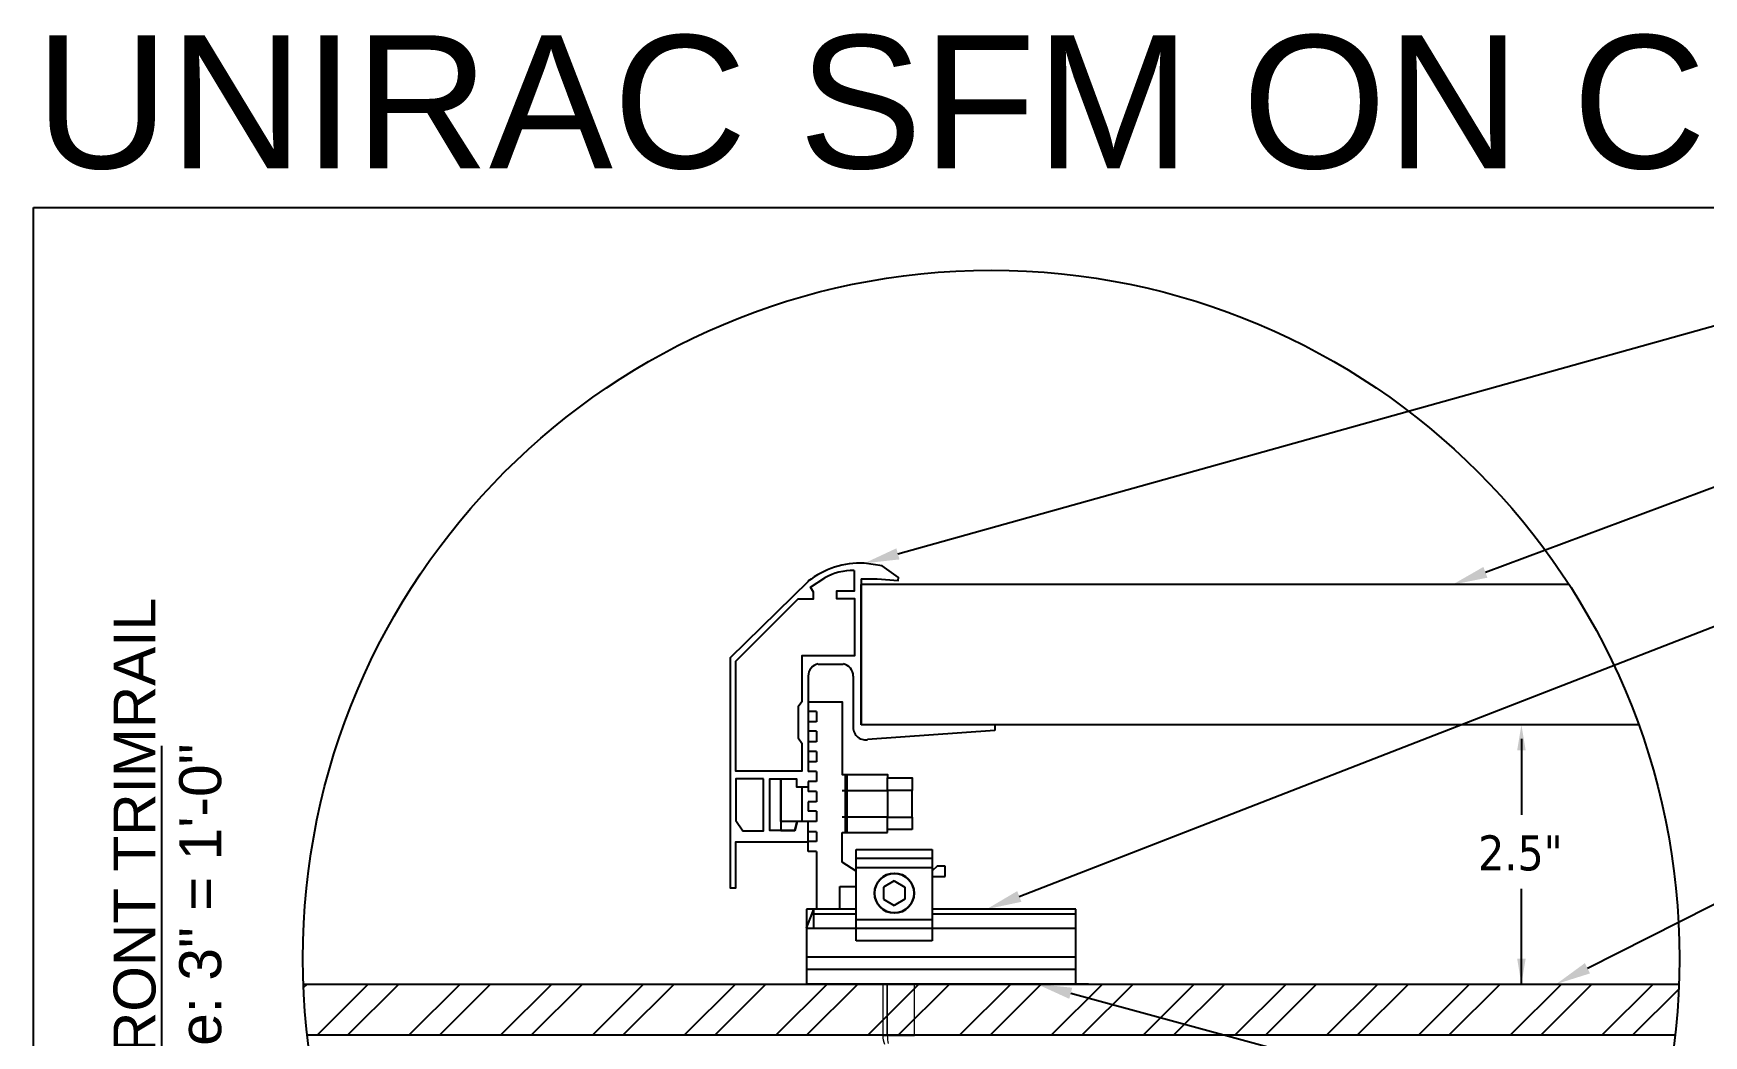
# Model space of a CAD drawing. Header units: inches. Extents: x 10 to 190, y 5 to 37.
# Drawn here: x 10.01 to 26.42, y 26.91 to 36.76 of the extents above; entities that cross this region are included whole.
import ezdxf
from ezdxf import colors
from ezdxf.entities.mleader import LeaderData, LeaderLine
from ezdxf.math import Vec2, Vec3

# ---------------------------------------------------------------- set-up
doc = ezdxf.new("R2010")
doc.units = ezdxf.units.IN
doc.header["$MEASUREMENT"] = 0
doc.styles.get("Standard").update_dxf_attribs({"font": 'arial.ttf'})
doc.styles.add('Tahoma', font='tahoma.ttf')

msp = doc.modelspace()

# ---------------------------------------------------------------- hatches: boundary and pattern name
at = {"true_color": 0x939598}
h = msp.add_hatch(dxfattribs=at)
h.set_pattern_fill('ANSI32', color=252, scale=1.7)
h.set_pattern_definition([(45, (30.5921, -3.07116), (-0.45078, 0.45078), []), (45, (30.8926, -3.07116), (-0.450781, 0.450781), [])])
h.paths.add_polyline_path([(26.174, 27.418), (12.662, 27.418, 0.018546), (12.699, 26.918), (26.137, 26.918, 0.018546)])

# ---------------------------------------------------------------- linework, layer by layer
for p, q in [((18.139, 31.4), (18.139, 29.964)), ((17.718, 30.562), (17.963, 30.562)), ((17.62, 30.444), (17.62, 29.505)), ((18.061, 30.444), (18.061, 29.955)), ((17.703, 30.094), (17.62, 30.094)), ((17.703, 30.094), (17.703, 29.994)), ((17.703, 29.994), (17.62, 29.994)), ((17.703, 29.902), (17.62, 29.902)), ((17.703, 29.902), (17.703, 29.797)), ((19.453, 29.91), (18.202, 29.819)), ((19.453, 29.964), (19.453, 29.91)), ((11.27, 23.491), (11.272, 29.759)), ((17.703, 29.797), (17.62, 29.797)), ((17.703, 29.703), (17.62, 29.703)), ((17.703, 29.703), (17.703, 29.601)), ((24.626, 29.827), (24.626, 29.081)), ((17.703, 29.601), (17.62, 29.601)), ((17.703, 29.505), (17.62, 29.505)), ((17.62, 29.407), (17.62, 29.31)), ((17.703, 29.407), (17.62, 29.407)), ((17.703, 29.505), (17.703, 29.407)), ((17.557, 29.357), (17.62, 29.357)), ((17.703, 29.31), (17.62, 29.31)), ((17.62, 29.209), (17.62, 29.115)), ((17.703, 29.209), (17.62, 29.209)), ((17.703, 29.31), (17.703, 29.209)), ((17.954, 29.319), (18.4, 29.319)), ((18.4, 29.319), (18.4, 29.058)), ((18.642, 29.058), (18.642, 29.319)), ((17.703, 29.115), (17.62, 29.115)), ((17.703, 29.115), (17.703, 29.015)), ((18.4, 29.058), (17.954, 29.058)), ((18.4, 28.906), (18.4, 29.058)), ((18.4, 29.058), (18.642, 29.058)), ((18.642, 29.058), (18.642, 28.938)), ((17.703, 29.015), (17.62, 29.015)), ((17.703, 28.915), (17.62, 28.915)), ((17.703, 28.915), (17.703, 28.819)), ((17.954, 28.906), (18.4, 28.906)), ((17.954, 28.616), (17.954, 28.906)), ((18.642, 28.938), (18.4, 28.938)), ((17.703, 28.819), (17.62, 28.819)), ((17.62, 28.72), (17.62, 28.814)), ((17.703, 28.72), (17.62, 28.72)), ((17.703, 28.72), (17.703, 28.154)), ((18.092, 27.842), (18.092, 28.74)), ((18.092, 28.74), (18.839, 28.74)), ((18.839, 28.74), (18.839, 27.842)), ((18.092, 28.526), (17.954, 28.616)), ((18.092, 28.656), (18.839, 28.656)), ((18.092, 28.564), (18.839, 28.564)), ((18.886, 28.577), (18.839, 28.532)), ((18.967, 28.577), (18.886, 28.577)), ((18.967, 28.476), (18.967, 28.577)), ((18.466, 28.433), (18.361, 28.369)), ((18.466, 28.433), (18.57, 28.369)), ((18.839, 28.476), (18.967, 28.476)), ((17.93, 28.154), (17.93, 28.376)), ((17.93, 28.376), (18.092, 28.376)), ((18.361, 28.369), (18.361, 28.252)), ((18.361, 28.252), (18.466, 28.19)), ((18.57, 28.252), (18.466, 28.19)), ((18.57, 28.369), (18.57, 28.252)), ((24.626, 27.418), (24.626, 28.353)), ((18.092, 28.154), (17.602, 28.154)), ((17.602, 28.154), (17.602, 27.418)), ((17.602, 27.968), (17.675, 28.154)), ((17.675, 27.968), (17.675, 28.154)), ((17.675, 28.108), (18.092, 28.108)), ((20.248, 28.154), (18.839, 28.154)), ((18.839, 28.108), (20.248, 28.108)), ((20.248, 27.418), (20.248, 28.154)), ((17.602, 27.968), (20.248, 27.968)), ((18.092, 28.052), (18.839, 28.052)), ((18.839, 27.842), (18.092, 27.842)), ((20.248, 27.683), (17.602, 27.683)), ((17.602, 27.564), (20.248, 27.564))]:
    msp.add_line(p, q)
at = {"color": 3}
msp.add_line((18.139, 29.964), (18.139, 31.342), dxfattribs=at)
at = {"lineweight": 50}
msp.add_line((17.993, 29.477), (17.993, 28.906), dxfattribs=at)
at = {"lineweight": 30}
msp.add_line((17.602, 27.418), (20.375, 27.418), dxfattribs=at)
at = {"color": 0, "linetype": 'Continuous', "lineweight": 0, "extrusion": (-1, 6.12323e-17, 0)}
for p, q in [((18.355, 26.912), (18.355, 27.418)), ((18.397, 26.912), (18.397, 27.418)), ((18.397, 27.418), (18.397, 26.912)), ((18.665, 26.912), (18.665, 27.418)), ((18.397, 26.912), (18.355, 26.912)), ((18.355, 26.912), (18.397, 26.912)), ((18.397, 26.912), (18.665, 26.912)), ((18.665, 26.912), (18.397, 26.912))]:
    msp.add_line(p, q, dxfattribs=at)
msp.add_lwpolyline([(10.009, 35.046), (39.346, 35.046), (39.346, 5.246), (10.009, 5.246)], close=True)
for points in [[(18.139, 31.4), (18.297, 31.4), (18.505, 31.382), (18.508, 31.413), (18.346, 31.526), (18.17, 31.551)], [(17.618, 31.374), (16.853, 30.623), (16.853, 28.365), (16.908, 28.365), (16.908, 28.814), (17.62, 28.814), (17.62, 29.015), (17.352, 29.015), (17.352, 28.926), (17.487, 28.926), (17.511, 29.015), (17.487, 28.926), (17.244, 28.926), (17.244, 29.435), (17.352, 29.435), (17.352, 29.015), (17.352, 29.435), (17.505, 29.435), (17.505, 29.357), (17.557, 29.357), (17.557, 29.015)], [(18.071, 31.48), (18.071, 31.278), (17.899, 31.278), (17.899, 31.206), (18.074, 31.206), (18.074, 30.641), (17.559, 30.641), (17.559, 30.191), (17.52, 30.142), (17.52, 29.838), (17.559, 29.784), (17.559, 29.51), (16.908, 29.51), (16.908, 30.59), (17.521, 31.203), (17.673, 31.203), (17.673, 31.268), (17.641, 31.316), (17.782, 31.409)], [(17.62, 30.191), (17.954, 30.191), (17.954, 29.477), (18.4, 29.477), (18.4, 29.443), (18.642, 29.443), (18.642, 29.319), (18.4, 29.319), (18.4, 29.443)], [(17.182, 29.435), (16.908, 29.435), (16.908, 29.024), (16.979, 28.923), (17.182, 28.923), (17.182, 29.435)], [(12.662, 27.418), (26.174, 27.418)], [(12.699, 26.918), (26.137, 26.918)]]:
    msp.add_lwpolyline(points)
at = {"color": 3}
for points in [[(25.094, 31.342), (18.139, 31.342)], [(25.777, 29.964), (18.139, 29.964)]]:
    msp.add_lwpolyline(points, dxfattribs=at)
msp.add_circle((19.418, 27.668), 6.761)
at = {"lineweight": 30}
msp.add_circle((18.466, 28.311), 0.194, dxfattribs=at)
for centre, radius, start, end in [((18.133, 30.716), 0.836, 87.4259, 128.0312), ((18.058, 30.914), 0.566, 88.6322, 119.1395), ((17.739, 30.445), 0.119, 99.7492, 180.5139), ((17.943, 30.445), 0.119, 359.4861, 80.2508), ((18.185, 29.942), 0.125, 174.1987, 277.8966)]:
    msp.add_arc(centre, radius, start, end)
at = {"color": 0, "linetype": 'Continuous', "lineweight": 0, "extrusion": (0, 0, -1)}
msp.add_arc((-18.596, 26.912), 0.24, 338.4106, 0, dxfattribs=at)
at = {"color": 0, "linetype": 'Continuous', "lineweight": 0}
msp.add_ellipse((18.573, 26.912), major_axis=(0, -0.24), ratio=0.733138, start_param=-1.570796, end_param=-1.235287, dxfattribs=at)
for points in [[(24.584, 29.714), (24.668, 29.714), (24.626, 29.964)], [(24.584, 27.668), (24.668, 27.668), (24.626, 27.418)]]:
    msp.add_solid(points)

# ---------------------------------------------------------------- texts
at = {"insert": (10.026, 36.737), "char_height": 1.3058, "attachment_point": 1}
msp.add_mtext_dynamic_manual_height_columns('UNIRAC SFM ON COMP SHINGLE', width=50.8058, gutter_width=1, heights=[0], dxfattribs=at)
at = {"insert": (11.285, 24.041), "char_height": 0.4125, "width": 11.81634, "attachment_point": 7, "rotation": 90}
msp.add_mtext('DETAIL, FRONT TRIMRAIL', dxfattribs=at)
at = {"insert": (11.441, 29.781), "char_height": 0.4125, "attachment_point": 3, "rotation": 90}
msp.add_mtext('Scale: 3" = 1\'-0"', dxfattribs=at)
at = {"insert": (24.599, 28.879), "char_height": 0.34375, "attachment_point": 1, "style": 'Tahoma'}
msp.add_mtext('\\A1;\\pi-0.39881;2.5"', dxfattribs=at)

# ---------------------------------------------------------------- leaders
ml = msp.add_multileader_mtext('Standard')
ml.set_content('SFM TRIMRAIL', color=256, style='Tahoma')
ml.set_leader_properties()
ml.build(insert=Vec2(0, 0))
ml.multileader.update_dxf_attribs({"dogleg_length": 0.36, "arrow_head_size": 0.344, "scale": 4})
ctx = ml.context
ctx.base_point, ctx.scale, ctx.char_height, ctx.arrow_head_size, ctx.landing_gap_size, ctx.plane_origin = Vec3(28.942, 34.01), 4, 0.34375, 0.344, 0.495, Vec3(24.244, 29.514)
notes = []
notes.append((ctx, [(0, (1, 1, 0), (26.962, 34.01), (1, 0), 1.98, [(0, [(18.17, 31.551)], 0, [])])]))
ctx.mtext.insert, ctx.mtext.flow_direction = Vec3(29.437, 34.185), 5
ml = msp.add_multileader_mtext('Standard')
ml.set_content('PV MODULE', color=256, style='Tahoma')
ml.set_leader_properties()
ml.build(insert=Vec2(0, 0))
ml.multileader.update_dxf_attribs({"dogleg_length": 0.36, "arrow_head_size": 0.344, "scale": 4})
ctx = ml.context
ctx.base_point, ctx.scale, ctx.char_height, ctx.arrow_head_size, ctx.landing_gap_size, ctx.plane_origin = Vec3(28.946, 32.47), 4, 0.3438, 0.344, 0.495, Vec3(25.015, 32.215)
notes.append((ctx, [(0, (1, 1, 0), (26.966, 32.47), (1, 0), 1.98, [(0, [(23.95, 31.342)], 0, [])])]))
ctx.mtext.insert, ctx.mtext.width, ctx.mtext.flow_direction = Vec3(29.441, 32.645), 6.79928, 5
ml = msp.add_multileader_mtext('Standard')
ml.set_content('SFM SLIDER AND TRIMRAIL ROOF ATTACHMENT', color=256, style='Tahoma')
ml.set_leader_properties()
ml.build(insert=Vec2(0, 0))
ml.multileader.update_dxf_attribs({"dogleg_length": 0.36, "arrow_head_size": 0.344, "scale": 4})
ctx = ml.context
ctx.base_point, ctx.scale, ctx.char_height, ctx.arrow_head_size, ctx.landing_gap_size, ctx.plane_origin = Vec3(28.946, 31.107), 4, 0.34375, 0.344, 0.495, Vec3(25.015, 30.853)
notes.append((ctx, [(0, (1, 1, 0), (26.966, 31.107), (1, 0), 1.98, [(0, [(19.373, 28.154)], 0, [])])]))
ctx.mtext.insert, ctx.mtext.width, ctx.mtext.flow_direction = Vec3(29.441, 31.283), 6.79928, 5
ml = msp.add_multileader_mtext('Standard')
ml.set_content('ROOF DECK / MEMBRANE', color=256, style='Tahoma')
ml.set_leader_properties()
ml.build(insert=Vec2(0, 0))
ml.multileader.update_dxf_attribs({"dogleg_length": 0.36, "arrow_head_size": 0.344, "scale": 4})
ctx = ml.context
ctx.base_point, ctx.scale, ctx.char_height, ctx.arrow_head_size, ctx.landing_gap_size, ctx.plane_origin = Vec3(28.941, 28.699), 4, 0.34375, 0.344, 0.495, Vec3(25.015, 20.468)
notes.append((ctx, [(0, (1, 1, 0), (27.496, 28.699), (1, 0), 1.445, [(0, [(24.968, 27.418)], 0, [])])]))
ctx.mtext.insert, ctx.mtext.width, ctx.mtext.flow_direction = Vec3(29.436, 28.908), 8.69223, 5
ml = msp.add_multileader_mtext('Standard')
ml.set_content('FLASHING', color=256, style='Tahoma')
ml.set_leader_properties()
ml.build(insert=Vec2(0, 0))
ml.multileader.update_dxf_attribs({"dogleg_length": 0.36, "arrow_head_size": 0.344, "scale": 4})
ctx = ml.context
ctx.base_point, ctx.scale, ctx.char_height, ctx.arrow_head_size, ctx.landing_gap_size, ctx.plane_origin = Vec3(28.955, 25.522), 4, 0.3438, 0.344, 0.495, Vec3(27.897, 25.667)
notes.append((ctx, [(0, (1, 1, 0), (26.851, 25.522), (1, 0), 2.103, [(0, [(19.867, 27.418)], 0, [])])]))
ctx.mtext.insert, ctx.mtext.flow_direction = Vec3(29.45, 25.697), 5
for ctx, leaders in notes:
    for number, flags, end, landing, length, lines in leaders:
        leader = LeaderData()
        leader.index, (leader.has_last_leader_line, leader.has_dogleg_vector, leader.attachment_direction) = number, flags
        leader.last_leader_point, leader.dogleg_vector, leader.dogleg_length = Vec3(end), Vec3(landing), length
        for number, points, colour, breaks in lines:
            line = LeaderLine()
            line.index, line.vertices, line.color, line.breaks = number, Vec3.list(points), colors.encode_raw_color(colour), breaks
            leader.lines.append(line)
        ctx.leaders.append(leader)

doc.saveas('drawing.dxf')
